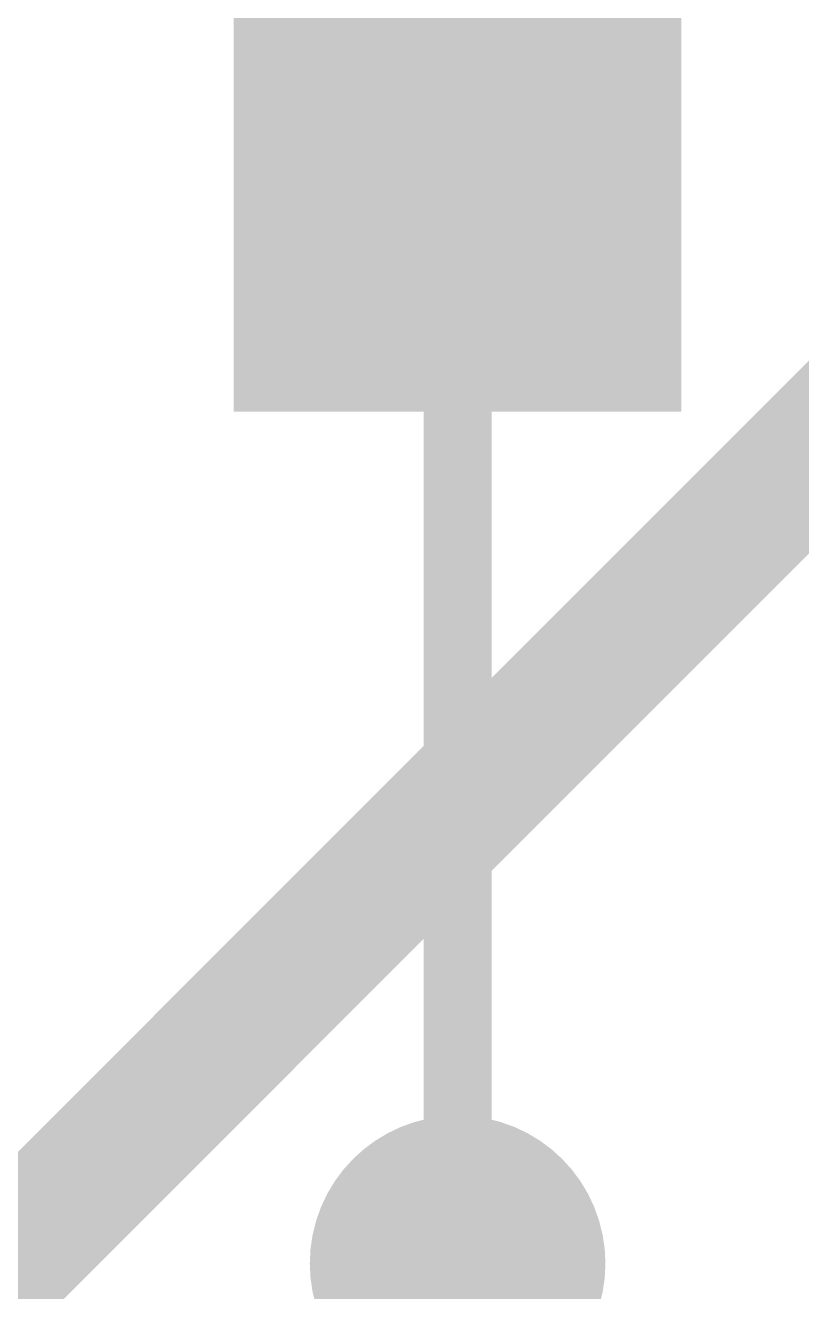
# Model space of a CAD drawing. Extents: x -41 to 66, y -18 to 51.
# Drawn here: x 19.354 to 21.088, y 5.525 to 8.353 of the extents above; entities that cross this region are included whole.
import ezdxf

# ---------------------------------------------------------------- set-up
doc = ezdxf.new("R2010")
doc.units = 0
for name, color, linetype in [('1', 12, 'CONTINUOUS'), ('16', 132, 'CONTINUOUS'), ('18', 110, 'CONTINUOUS'), ('51', 53, 'CONTINUOUS')]:
    doc.layers.add(name, color=color, linetype=linetype)

# ---------------------------------------------------------------- blocks, each defined once
blk = doc.blocks.new('RECT')
blk.add_solid([(-0.5, -0.5), (0.5, -0.5), (-0.5, 0.5), (0.5, 0.5)])
blk = doc.blocks.new('ROUNDV')
at = {"const_width": 0.5}
blk.add_lwpolyline([(0, -0.25, 1), (0, 0.25, 1), (0, -0.25)], format="xyb", dxfattribs=at)

msp = doc.modelspace()

# ---------------------------------------------------------------- linework, layer by layer
at = {"layer": '1', "const_width": 0.1524}
msp.add_lwpolyline([(20.32, 8.04), (20.32, 5.588)], dxfattribs=at)
at = {"layer": '1', "const_width": 0.0762}
for points in [[(20.3581, 8.04, 1), (20.2819, 8.04)], [(20.2819, 5.588, 1), (20.3581, 5.588)]]:
    msp.add_lwpolyline(points, format="xyb", dxfattribs=at)
at = {"layer": '16'}
for points, const_width in [([(21.59, 7.874), (17.526, 3.81)], 0.3048), ([(20.32, 5.588), (17.907, 3.175)], 0.1524)]:
    msp.add_lwpolyline(points, dxfattribs=dict(at, const_width=const_width))
at = {"layer": '16', "const_width": 0.0762}
msp.add_lwpolyline([(20.3469, 5.5611, 1), (20.2931, 5.6149)], format="xyb", dxfattribs=at)

# ---------------------------------------------------------------- block references
at = {"layer": '1', "xscale": 1.1, "rotation": 90}
msp.add_blockref('RECT', (20.32, 8.04), dxfattribs=at)
at = {"layer": '18', "xscale": 0.6604, "yscale": 0.6604}
msp.add_blockref('ROUNDV', (20.32, 5.588), dxfattribs=at)
msp.add_blockref('ROUNDV', (20.32, 5.588), dxfattribs=at)
at = {"layer": '51', "xscale": 0.5001, "yscale": 0.95, "rotation": 90}
msp.add_blockref('RECT', (20.3149, 8.3018), dxfattribs=at)

doc.saveas('drawing.dxf')
